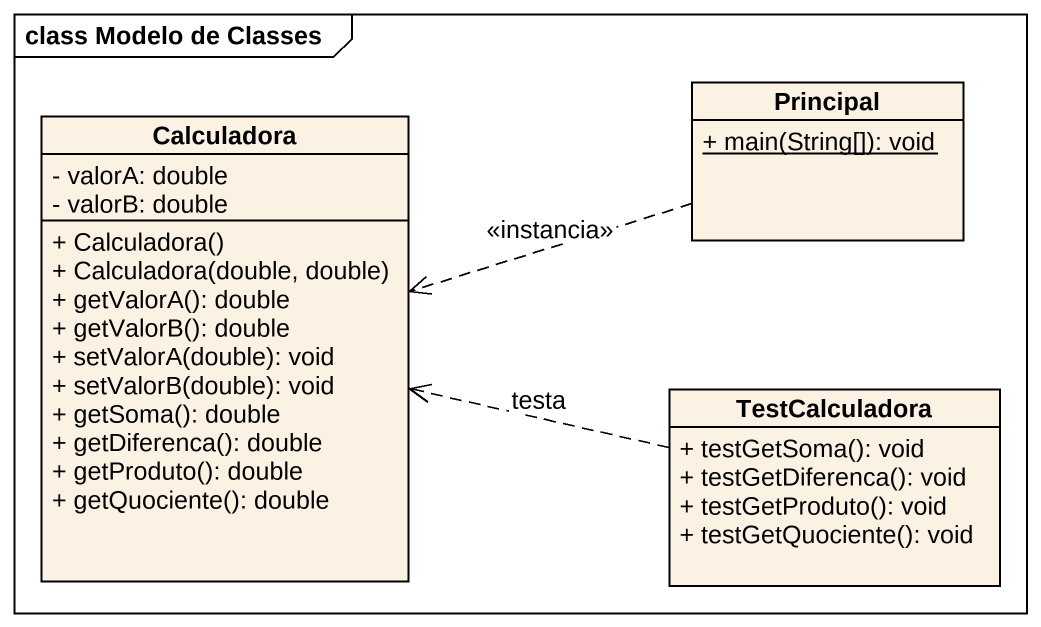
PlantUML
@startuml
mainframe class Modelo de Classes
hide circle
hide empty members
skinparam classAttributeIconSize 0
class Principal {
  {static} + main(String[]): void
}
class Calculadora {
  - valorA: double
  - valorB: double
  + Calculadora()
  + Calculadora(double, double)
  + getValorA(): double
  + getValorB(): double
  + setValorA(double): void
  + setValorB(double): void
  + getSoma(): double
  + getDiferenca(): double
  + getProduto(): double
  + getQuociente(): double
}
class TestCalculadora {
  + testGetSoma(): void
  + testGetDiferenca(): void
  + testGetProduto(): void
  + testGetQuociente(): void
}
Principal .left.> Calculadora : <<instancia>>
TestCalculadora .left.> Calculadora : testa
@enduml
